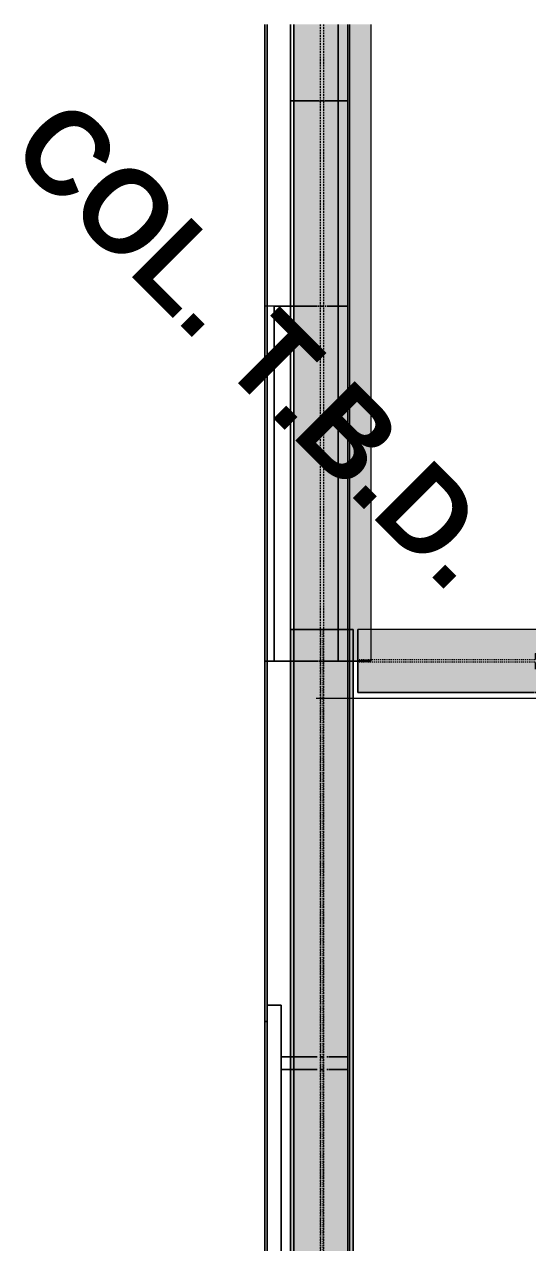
# Model space of a CAD drawing. Header units: inches. Extents: x -4126 to 627, y 9773 to 12338.
# Drawn here: x -1299.8 to -1245.9, y 11716.7 to 11847.2 of the extents above; entities that cross this region are included whole.
import ezdxf

# ---------------------------------------------------------------- set-up
doc = ezdxf.new("R2010")
doc.units = ezdxf.units.IN
doc.header["$MEASUREMENT"] = 0
doc.linetypes.add('Hidden 1_8_', pattern=[0.1875, 0.125, -0.0625])
doc.linetypes.add('Oculto', pattern=[0.28125, 0.1875, -0.09375])
for name, color, linetype, lineweight in [('A-DETL-THIN', 151, 'Continuous', 9), ('A-WALL', 113, 'Continuous', 13), ('S-BEAM', 12, 'Continuous', 9), ('S-COLS-IDEN', 171, 'Continuous', 30)]:
    doc.layers.add(name, color=color, linetype=linetype, lineweight=lineweight)
doc.styles.add('Century Gothic_B', font='', dxfattribs={"height": 9})
doc.styles.get('Century Gothic_B').set_extended_font_data('Century Gothic', bold=True)

# ---------------------------------------------------------------- blocks, each defined once
blk = doc.blocks.new('CTR - 1st Phase - Shell_rvt-2-FRAMING PLAN - 2ND FLOOR AT RAMP')
at = {"layer": 'A-WALL', "color": 9}
for p, q in [((-3860.72, 11817.01), (-3860.72, 11847.19)), ((-3860.47, 11742.15), (-3860.47, 11847.19)), ((-3857.97, 11838.99), (-3857.97, 11847.19)), ((-3851.85, 11847.19), (-3851.85, 11838.99)), ((-3851.85, 11838.99), (-3851.85, 11847.19)), ((-3857.61, 11838.99), (-3857.97, 11838.99)), ((-3857.97, 11838.99), (-3857.97, 11817.01)), ((-3857.97, 11817.01), (-3857.97, 11838.99)), ((-3855.49, 11838.99), (-3857.61, 11838.99)), ((-3855.2, 11838.99), (-3855.49, 11838.99)), ((-3854.94, 11838.99), (-3855.16, 11838.99)), ((-3854.43, 11838.99), (-3854.79, 11838.99)), ((-3854.05, 11838.99), (-3854.27, 11838.99)), ((-3853.72, 11838.99), (-3854.02, 11838.99)), ((-3852.87, 11838.99), (-3853.72, 11838.99)), ((-3851.85, 11838.99), (-3852.87, 11838.99)), ((-3851.85, 11838.99), (-3851.85, 11817.01)), ((-3851.85, 11817.01), (-3851.85, 11838.99)), ((-3851.85, 11838.99), (-3851.85, 11817.01)), ((-3860.72, 11778.99), (-3860.72, 11817.01)), ((-3860.72, 11817.01), (-3860.72, 11778.99)), ((-3859.72, 11817.01), (-3860.72, 11817.01)), ((-3857.61, 11817.01), (-3860.72, 11817.01)), ((-3859.72, 11817.01), (-3859.72, 11778.99)), ((-3859.72, 11778.99), (-3859.72, 11817.01)), ((-3859.72, 11817.01), (-3857.61, 11817.01)), ((-3857.61, 11817.01), (-3855.49, 11817.01)), ((-3855.49, 11817.01), (-3857.61, 11817.01)), ((-3855.49, 11817.01), (-3855.17, 11817.01)), ((-3855.17, 11817.01), (-3855.49, 11817.01)), ((-3855.07, 11817.01), (-3854.93, 11817.01)), ((-3854.93, 11817.01), (-3855.07, 11817.01)), ((-3854.86, 11817.01), (-3854.81, 11817.01)), ((-3854.81, 11817.01), (-3854.86, 11817.01)), ((-3854.79, 11817.01), (-3854.43, 11817.01)), ((-3854.43, 11817.01), (-3854.79, 11817.01)), ((-3854.41, 11817.01), (-3854.36, 11817.01)), ((-3854.36, 11817.01), (-3854.41, 11817.01)), ((-3854.28, 11817.01), (-3854.15, 11817.01)), ((-3854.15, 11817.01), (-3854.28, 11817.01)), ((-3854.04, 11817.01), (-3853.72, 11817.01)), ((-3853.72, 11817.01), (-3854.04, 11817.01)), ((-3853.72, 11817.01), (-3853.47, 11817.01)), ((-3853.47, 11817.01), (-3853.72, 11817.01)), ((-3853.47, 11817.01), (-3852.87, 11817.01)), ((-3852.87, 11817.01), (-3853.47, 11817.01)), ((-3852.87, 11817.01), (-3851.85, 11817.01)), ((-3851.85, 11817.01), (-3852.87, 11817.01)), ((-3851.85, 11782.35), (-3851.85, 11817.01)), ((-3851.85, 11817.01), (-3851.85, 11782.35)), ((-3851.85, 11782.35), (-3851.85, 11778.99)), ((-3851.85, 11778.99), (-3851.85, 11782.35)), ((-3860.72, 11740.4), (-3860.72, 11778.99)), ((-3860.7, 11778.99), (-3857.97, 11778.99)), ((-3859.72, 11778.99), (-3860.7, 11778.99)), ((-3857.97, 11778.99), (-3859.72, 11778.99)), ((-3857.97, 11778.99), (-3857.97, 11735.26)), ((-3857.97, 11735.26), (-3857.97, 11778.99)), ((-3857.97, 11778.99), (-3857.61, 11778.99)), ((-3857.61, 11778.99), (-3857.97, 11778.99)), ((-3857.61, 11778.99), (-3856.26, 11778.99)), ((-3856.26, 11778.99), (-3857.61, 11778.99)), ((-3856.26, 11778.99), (-3855.49, 11778.99)), ((-3855.49, 11778.99), (-3856.26, 11778.99)), ((-3855.48, 11778.99), (-3855.35, 11778.99)), ((-3855.35, 11778.99), (-3855.48, 11778.99)), ((-3855.48, 11778.99), (-3855.35, 11778.99)), ((-3855.35, 11778.99), (-3855.48, 11778.99)), ((-3855.33, 11778.99), (-3855.22, 11778.99)), ((-3855.22, 11778.99), (-3855.33, 11778.99)), ((-3855.33, 11778.99), (-3855.22, 11778.99)), ((-3855.22, 11778.99), (-3855.33, 11778.99)), ((-3855.22, 11778.99), (-3855.13, 11778.99)), ((-3855.13, 11778.99), (-3855.22, 11778.99)), ((-3855.22, 11778.99), (-3855.13, 11778.99)), ((-3855.13, 11778.99), (-3855.22, 11778.99)), ((-3855.09, 11778.99), (-3854.99, 11778.99)), ((-3854.99, 11778.99), (-3855.09, 11778.99)), ((-3855.09, 11778.99), (-3854.99, 11778.99)), ((-3854.99, 11778.99), (-3855.09, 11778.99)), ((-3854.9, 11778.99), (-3854.86, 11778.99)), ((-3854.86, 11778.99), (-3854.9, 11778.99)), ((-3854.9, 11778.99), (-3854.86, 11778.99)), ((-3854.86, 11778.99), (-3854.9, 11778.99)), ((-3854.85, 11778.99), (-3854.8, 11778.99)), ((-3854.8, 11778.99), (-3854.85, 11778.99)), ((-3854.85, 11778.99), (-3854.8, 11778.99)), ((-3854.8, 11778.99), (-3854.85, 11778.99)), ((-3854.79, 11778.99), (-3854.74, 11778.99)), ((-3854.74, 11778.99), (-3854.79, 11778.99)), ((-3854.74, 11778.99), (-3854.47, 11778.99)), ((-3854.47, 11778.99), (-3854.74, 11778.99)), ((-3854.47, 11778.99), (-3854.43, 11778.99)), ((-3854.43, 11778.99), (-3854.47, 11778.99)), ((-3854.42, 11778.99), (-3854.37, 11778.99)), ((-3854.37, 11778.99), (-3854.42, 11778.99)), ((-3854.42, 11778.99), (-3854.37, 11778.99)), ((-3854.37, 11778.99), (-3854.42, 11778.99)), ((-3854.36, 11778.99), (-3854.32, 11778.99)), ((-3854.32, 11778.99), (-3854.36, 11778.99)), ((-3854.36, 11778.99), (-3854.32, 11778.99)), ((-3854.32, 11778.99), (-3854.36, 11778.99)), ((-3854.3, 11778.99), (-3854.26, 11778.99)), ((-3854.26, 11778.99), (-3854.3, 11778.99)), ((-3854.3, 11778.99), (-3854.26, 11778.99)), ((-3854.26, 11778.99), (-3854.3, 11778.99)), ((-3854.22, 11778.99), (-3854.13, 11778.99)), ((-3854.13, 11778.99), (-3854.22, 11778.99)), ((-3854.22, 11778.99), (-3854.13, 11778.99)), ((-3854.13, 11778.99), (-3854.22, 11778.99)), ((-3854.09, 11778.99), (-3854, 11778.99)), ((-3854, 11778.99), (-3854.09, 11778.99)), ((-3854.09, 11778.99), (-3854, 11778.99)), ((-3854, 11778.99), (-3854.09, 11778.99)), ((-3853.99, 11778.99), (-3853.89, 11778.99)), ((-3853.89, 11778.99), (-3853.99, 11778.99)), ((-3853.99, 11778.99), (-3853.89, 11778.99)), ((-3853.89, 11778.99), (-3853.99, 11778.99)), ((-3853.86, 11778.99), (-3853.74, 11778.99)), ((-3853.74, 11778.99), (-3853.86, 11778.99)), ((-3853.86, 11778.99), (-3853.74, 11778.99)), ((-3853.74, 11778.99), (-3853.86, 11778.99)), ((-3853.72, 11778.99), (-3852.87, 11778.99)), ((-3852.87, 11778.99), (-3853.72, 11778.99)), ((-3851.85, 11778.99), (-3851.85, 11735.26)), ((-3851.85, 11735.26), (-3851.85, 11778.99)), ((-3851.85, 11778.99), (-3851.85, 11736.59)), ((-3860.47, 11740.4), (-3860.47, 11742.15)), ((-3860.47, 11742.15), (-3859.34, 11742.15)), ((-3859.34, 11742.15), (-3858.98, 11742.15)), ((-3858.98, 11742.15), (-3858.97, 11742.15)), ((-3858.97, 11742.15), (-3858.97, 11736.59)), ((-3860.72, 11702.38), (-3860.72, 11740.4)), ((-3860.72, 11740.4), (-3860.72, 11702.38)), ((-3860.47, 11740.4), (-3860.72, 11740.4)), ((-3860.47, 11740.4), (-3860.47, 11702.38)), ((-3860.47, 11702.38), (-3860.47, 11740.4)), ((-3858.97, 11736.59), (-3858.97, 11735.26)), ((-3858.97, 11735.26), (-3858.97, 11736.59)), ((-3858.97, 11736.59), (-3857.97, 11736.59)), ((-3857.97, 11736.59), (-3858.97, 11736.59)), ((-3857.97, 11736.59), (-3857.61, 11736.59)), ((-3857.61, 11736.59), (-3857.97, 11736.59)), ((-3857.61, 11736.59), (-3857.12, 11736.59)), ((-3857.12, 11736.59), (-3857.61, 11736.59)), ((-3857.12, 11736.59), (-3855.49, 11736.59)), ((-3855.49, 11736.59), (-3857.12, 11736.59)), ((-3855.46, 11736.59), (-3855.35, 11736.59)), ((-3855.35, 11736.59), (-3855.46, 11736.59)), ((-3855.33, 11736.59), (-3855.22, 11736.59)), ((-3855.22, 11736.59), (-3855.33, 11736.59)), ((-3855.2, 11736.59), (-3855.13, 11736.59)), ((-3855.13, 11736.59), (-3855.2, 11736.59)), ((-3854.09, 11736.59), (-3854.01, 11736.59)), ((-3854.01, 11736.59), (-3854.09, 11736.59)), ((-3853.98, 11736.59), (-3853.89, 11736.59)), ((-3853.89, 11736.59), (-3853.98, 11736.59)), ((-3853.84, 11736.59), (-3853.75, 11736.59)), ((-3853.75, 11736.59), (-3853.84, 11736.59)), ((-3853.72, 11736.59), (-3851.85, 11736.59)), ((-3851.85, 11736.59), (-3853.72, 11736.59)), ((-3851.85, 11736.59), (-3851.85, 11735.26)), ((-3851.85, 11735.26), (-3851.85, 11736.59)), ((-3858.97, 11735.26), (-3857.97, 11735.26)), ((-3857.97, 11735.26), (-3858.97, 11735.26)), ((-3858.97, 11707.39), (-3858.97, 11735.26)), ((-3858.97, 11735.26), (-3858.97, 11707.39)), ((-3857.97, 11735.26), (-3857.61, 11735.26)), ((-3857.61, 11735.26), (-3857.97, 11735.26)), ((-3857.61, 11735.26), (-3857.19, 11735.26)), ((-3857.19, 11735.26), (-3857.61, 11735.26)), ((-3857.19, 11735.26), (-3855.49, 11735.26)), ((-3855.49, 11735.26), (-3857.19, 11735.26)), ((-3855.46, 11735.26), (-3855.35, 11735.26)), ((-3855.35, 11735.26), (-3855.46, 11735.26)), ((-3855.33, 11735.26), (-3855.22, 11735.26)), ((-3855.22, 11735.26), (-3855.33, 11735.26)), ((-3855.2, 11735.26), (-3855.13, 11735.26)), ((-3855.13, 11735.26), (-3855.2, 11735.26)), ((-3854.74, 11735.26), (-3854.47, 11735.26)), ((-3854.47, 11735.26), (-3854.74, 11735.26)), ((-3854.09, 11735.26), (-3854.01, 11735.26)), ((-3854.01, 11735.26), (-3854.09, 11735.26)), ((-3853.98, 11735.26), (-3853.89, 11735.26)), ((-3853.89, 11735.26), (-3853.98, 11735.26)), ((-3853.84, 11735.26), (-3853.75, 11735.26)), ((-3853.75, 11735.26), (-3853.84, 11735.26)), ((-3853.72, 11735.26), (-3851.85, 11735.26)), ((-3851.85, 11735.26), (-3853.72, 11735.26)), ((-3851.85, 11735.26), (-3851.85, 11707.39)), ((-3851.85, 11707.39), (-3851.85, 11735.26))]:
    blk.add_line(p, q, dxfattribs=at)
at = {"layer": 'A-WALL', "color": 253}
for p, q in [((-3860.72, 11847.19), (-3860.72, 11740.4)), ((-3860.47, 11847.19), (-3860.47, 11740.4)), ((-3857.97, 11838.99), (-3857.97, 11847.19)), ((-3851.85, 11838.99), (-3851.85, 11847.19)), ((-3857.97, 11838.99), (-3851.85, 11838.99)), ((-3851.85, 11556.21), (-3851.85, 11838.99)), ((-3851.85, 11778.99), (-3851.85, 11782.35)), ((-3851.85, 11782.35), (-3851.85, 11778.99)), ((-3852.87, 11778.99), (-3851.85, 11778.99)), ((-3851.85, 11778.99), (-3852.87, 11778.99)), ((-3858.97, 11742.15), (-3860.47, 11742.15)), ((-3858.97, 11700.63), (-3858.97, 11742.15)), ((-3860.72, 11740.4), (-3860.72, 11702.38)), ((-3860.47, 11740.4), (-3860.72, 11740.4)), ((-3860.47, 11740.4), (-3860.47, 11702.38))]:
    blk.add_line(p, q, dxfattribs=at)
at = {"layer": 'A-WALL', "color": 10}
for p, q in [((-3857.97, 11847.19), (-3857.97, 11838.99)), ((-3857.97, 11838.99), (-3857.97, 11847.19)), ((-3851.85, 11847.19), (-3851.85, 11838.99)), ((-3860.72, 11778.99), (-3860.72, 11817.01)), ((-3860.72, 11778.99), (-3860.72, 11817.01)), ((-3860.72, 11817.01), (-3860.72, 11778.99)), ((-3859.72, 11817.01), (-3860.72, 11817.01)), ((-3857.97, 11817.01), (-3860.72, 11817.01)), ((-3859.72, 11817.01), (-3859.72, 11778.99)), ((-3859.72, 11778.99), (-3859.72, 11817.01)), ((-3859.72, 11817.01), (-3857.97, 11817.01)), ((-3857.97, 11817.01), (-3857.97, 11782.35)), ((-3857.97, 11782.35), (-3857.97, 11817.01)), ((-3857.97, 11817.01), (-3857.61, 11817.01)), ((-3857.61, 11817.01), (-3857.97, 11817.01)), ((-3857.61, 11817.01), (-3855.49, 11817.01)), ((-3855.49, 11817.01), (-3857.61, 11817.01)), ((-3855.49, 11817.01), (-3855.17, 11817.01)), ((-3855.17, 11817.01), (-3855.49, 11817.01)), ((-3855.07, 11817.01), (-3854.93, 11817.01)), ((-3854.93, 11817.01), (-3855.07, 11817.01)), ((-3854.86, 11817.01), (-3854.81, 11817.01)), ((-3854.81, 11817.01), (-3854.86, 11817.01)), ((-3854.79, 11817.01), (-3854.43, 11817.01)), ((-3854.43, 11817.01), (-3854.79, 11817.01)), ((-3854.41, 11817.01), (-3854.36, 11817.01)), ((-3854.36, 11817.01), (-3854.41, 11817.01)), ((-3854.28, 11817.01), (-3854.15, 11817.01)), ((-3854.15, 11817.01), (-3854.28, 11817.01)), ((-3854.04, 11817.01), (-3853.72, 11817.01)), ((-3853.72, 11817.01), (-3854.04, 11817.01)), ((-3853.72, 11817.01), (-3853.47, 11817.01)), ((-3853.47, 11817.01), (-3853.72, 11817.01)), ((-3853.47, 11817.01), (-3852.87, 11817.01)), ((-3852.87, 11817.01), (-3853.47, 11817.01)), ((-3852.87, 11817.01), (-3851.85, 11817.01)), ((-3851.85, 11817.01), (-3852.87, 11817.01)), ((-3851.85, 11817.01), (-3851.85, 11782.35)), ((-3851.85, 11782.35), (-3851.85, 11817.01)), ((-3851.85, 11817.01), (-3851.85, 11782.35)), ((-3857.97, 11782.35), (-3857.97, 11778.99)), ((-3857.97, 11778.99), (-3857.97, 11782.35)), ((-3851.85, 11782.35), (-3851.85, 11778.99)), ((-3851.85, 11778.99), (-3851.85, 11782.35)), ((-3851.85, 11782.35), (-3851.85, 11778.99)), ((-3860.7, 11778.99), (-3857.97, 11778.99)), ((-3859.72, 11778.99), (-3860.7, 11778.99)), ((-3857.97, 11778.99), (-3859.72, 11778.99)), ((-3857.97, 11778.99), (-3857.61, 11778.99)), ((-3857.61, 11778.99), (-3857.97, 11778.99)), ((-3857.61, 11778.99), (-3856.26, 11778.99)), ((-3856.26, 11778.99), (-3857.61, 11778.99)), ((-3856.26, 11778.99), (-3855.49, 11778.99)), ((-3855.49, 11778.99), (-3856.26, 11778.99)), ((-3854.74, 11778.99), (-3854.47, 11778.99)), ((-3854.47, 11778.99), (-3854.74, 11778.99)), ((-3853.72, 11778.99), (-3852.87, 11778.99)), ((-3852.87, 11778.99), (-3853.72, 11778.99)), ((-3852.87, 11778.99), (-3851.85, 11778.99)), ((-3851.85, 11778.99), (-3852.87, 11778.99)), ((-3860.72, 11702.38), (-3860.72, 11740.4)), ((-3860.72, 11740.4), (-3860.47, 11740.4)), ((-3860.47, 11740.4), (-3860.72, 11740.4)), ((-3860.47, 11702.38), (-3860.47, 11740.4)), ((-3858.97, 11736.59), (-3858.97, 11735.26)), ((-3854.74, 11736.59), (-3854.47, 11736.59)), ((-3854.47, 11736.59), (-3854.74, 11736.59)), ((-3851.85, 11736.59), (-3851.85, 11735.26)), ((-3858.97, 11735.26), (-3858.97, 11708.71)), ((-3858.97, 11735.26), (-3858.97, 11708.71)), ((-3858.97, 11708.71), (-3858.97, 11735.26)), ((-3857.97, 11735.26), (-3857.97, 11720.05)), ((-3857.97, 11720.05), (-3857.97, 11735.26)), ((-3851.85, 11735.26), (-3851.85, 11708.71)), ((-3851.85, 11735.26), (-3851.85, 11708.71)), ((-3851.85, 11708.71), (-3851.85, 11735.26)), ((-3857.97, 11720.05), (-3857.97, 11707.39)), ((-3857.97, 11707.39), (-3857.97, 11720.05))]:
    blk.add_line(p, q, dxfattribs=at)
at = {"layer": 'A-WALL', "color": 7}
for p, q in [((-3851.85, 11817.01), (-3851.85, 11782.35)), ((-3851.85, 11782.35), (-3851.85, 11817.01)), ((-3854.79, 11778.99), (-3854.74, 11778.99)), ((-3854.74, 11778.99), (-3854.79, 11778.99)), ((-3854.47, 11778.99), (-3854.43, 11778.99)), ((-3854.43, 11778.99), (-3854.47, 11778.99)), ((-3851.85, 11735.26), (-3851.85, 11707.39)), ((-3851.85, 11707.39), (-3851.85, 11735.26))]:
    blk.add_line(p, q, dxfattribs=at)
blk = doc.blocks.new('W-Wide Flange - BEAM SIZE TBD-1867174-FRAMING PLAN - 2ND FLOOR AT RAMP')
at = {"layer": 'S-BEAM', "transparency": 33554483}
h = blk.add_hatch(color=256, dxfattribs=at)
h.paths.add_polyline_path([(-36.2, 3.36), (-47.14, 3.36), (-47.14, 0.87), (19.98, 0.87), (19.98, 3.36), (-29.32, 3.36)], flags=0)
h.paths.add_polyline_path([(42.75, 3.36), (28.86, 3.36), (28.86, 0.87), (47.78, 0.87), (47.78, 3.36)], flags=0)
h = blk.add_hatch(color=256, dxfattribs=at)
h.paths.add_polyline_path([(-36.2, 3.36), (-47.14, 3.36), (-47.14, -3.37), (19.98, -3.37), (19.98, 3.36), (-24.92, 3.36)], flags=0)
h.paths.add_polyline_path([(42.75, 3.36), (28.86, 3.36), (28.86, -3.37), (47.78, -3.37), (47.78, 3.36)], flags=0)
for points in [[(20.19, 3.36), (19.98, 3.36), (19.98, 0.87), (20.23, 0.87), (20.23, 3.36)], [(20.19, 3.36), (19.98, 3.36), (19.98, -3.37), (20.23, -3.37), (20.23, 3.36)], [(20.27, 3.36), (20.23, 3.36), (20.23, 0.87), (20.86, 0.87), (20.86, 3.36)], [(20.27, 3.36), (20.23, 3.36), (20.23, -3.37), (20.86, -3.37), (20.86, 3.36)], [(20.86, 3.36), (20.86, 0.87), (26.36, 0.87), (26.36, 3.36), (21.1, 3.36)], [(20.86, 3.36), (20.86, -3.37), (26.36, -3.37), (26.36, 3.36), (21.1, 3.36)], [(26.36, 3.36), (26.36, 0.87), (27.23, 0.87), (27.23, 3.36)], [(26.36, 3.36), (26.36, -3.37), (27.23, -3.37), (27.23, 3.36)], [(27.36, 3.36), (27.23, 3.36), (27.23, 0.87), (27.36, 0.87), (27.36, 2.65)], [(27.36, 3.36), (27.23, 3.36), (27.23, -3.37), (27.36, -3.37), (27.36, 2.65)], [(27.36, 3.36), (27.36, 0.87), (28.11, 0.87), (28.11, 3.36), (28.06, 3.36)], [(28.11, 3.36), (27.36, 3.36), (27.36, -3.37), (28.11, -3.37), (28.11, 2.65)], [(28.11, 3.36), (28.11, 0.87), (28.86, 0.87), (28.82, 3.36)], [(28.86, 3.36), (28.11, 3.36), (28.11, -3.37), (28.86, -3.37), (28.86, 2.65)], [(20.19, 0.87), (19.98, 0.84), (19.98, 0.13), (20.23, 0.15), (20.23, 0.87)], [(20.4, 0.87), (20.23, 0.84), (20.23, 0.13), (20.86, 0.15), (20.86, 0.87)], [(20.86, 0.87), (20.86, 0.13), (26.36, 0.15), (26.36, 0.87), (22.07, 0.87)], [(27.23, 0.87), (26.36, 0.85), (26.36, 0.13), (27.23, 0.15), (27.23, 0.85)], [(27.36, 0.87), (27.23, 0.85), (27.23, 0.13), (27.36, 0.15), (27.36, 0.85)], [(27.88, 0.87), (27.36, 0.85), (27.36, 0.13), (28.11, 0.15), (28.11, 0.87)], [(28.65, 0.87), (28.11, 0.85), (28.11, 0.13), (28.86, 0.14), (28.86, 0.87)], [(19.98, -0.14), (19.98, -0.88), (20.23, -0.84), (20.19, -0.14)], [(20.19, -0.88), (19.98, -0.88), (19.98, -3.37), (20.23, -3.37), (20.23, -0.88)], [(20.46, -0.14), (20.23, -0.15), (20.23, -0.88), (20.86, -0.84), (20.86, -0.14)], [(20.86, -0.88), (20.23, -0.88), (20.23, -3.37), (20.86, -3.37), (20.86, -2.41)], [(22.46, -0.14), (20.86, -0.15), (20.86, -0.88), (26.36, -0.85), (26.36, -0.14), (24.55, -0.14)], [(22.75, -0.88), (20.86, -0.88), (20.86, -3.37), (26.36, -3.37), (26.36, -0.88), (24.55, -0.88)], [(27.23, -0.14), (26.36, -0.15), (26.36, -0.88), (27.23, -0.85), (27.23, -0.15)], [(26.36, -0.88), (26.36, -3.37), (27.23, -3.37), (27.23, -0.88), (26.84, -0.88)], [(27.23, -0.14), (27.23, -0.88), (27.36, -0.85), (27.36, -0.14)], [(27.23, -0.88), (27.23, -3.37), (27.36, -3.37), (27.36, -0.88)], [(27.81, -0.14), (27.36, -0.15), (27.36, -0.88), (28.11, -0.85), (28.11, -0.14)], [(28.11, -0.88), (27.36, -0.88), (27.36, -3.37), (28.11, -3.37), (28.11, -2.41)], [(28.58, -0.14), (28.11, -0.15), (28.11, -0.88), (28.86, -0.85), (28.86, -0.14)], [(28.86, -0.88), (28.11, -0.88), (28.11, -3.37), (28.86, -3.37), (28.86, -2.41)]]:
    blk.add_hatch(color=256, dxfattribs=at).paths.add_polyline_path(points, flags=0)
h = blk.add_hatch(color=256, dxfattribs=at)
h.paths.add_polyline_path([(42.75, 0.87), (28.86, 0.85), (28.86, 0.13), (47.78, 0.13), (47.78, 0.87)], flags=0)
h.paths.add_polyline_path([(-24.92, 0.87), (-47.14, 0.87), (-47.14, 0.13), (19.98, 0.15), (19.98, 0.87)], flags=0)
h = blk.add_hatch(color=256, dxfattribs=at)
h.paths.add_polyline_path([(28.86, -0.14), (28.86, -0.88), (47.78, -0.88), (47.78, -0.14), (31.47, -0.14)], flags=0)
h.paths.add_polyline_path([(-47.14, -0.14), (-47.14, -0.88), (19.98, -0.84), (19.98, -0.14), (-36.2, -0.14)], flags=0)
h = blk.add_hatch(color=256, dxfattribs=at)
h.paths.add_polyline_path([(18.56, -0.88), (-47.14, -0.88), (-47.14, -3.37), (19.98, -3.37), (19.98, -0.88), (18.95, -0.88)], flags=0)
h.paths.add_polyline_path([(42.75, -0.88), (28.86, -0.88), (28.86, -3.37), (47.78, -3.37), (47.78, -0.88)], flags=0)
at = {"layer": 'S-BEAM'}
for p, q in [((-47.14, 3.36), (-47.14, -3.37)), ((-47.14, 0.13), (-47.14, 3.36)), ((-47.14, 3.36), (-47.14, 0.87)), ((-47.14, 0.87), (-47.14, 3.36)), ((19.98, 3.36), (-47.14, 3.36)), ((-47.14, 3.36), (-29.32, 3.36)), ((-47.14, 3.36), (-29.32, 3.36)), ((-47.14, 3.36), (19.98, 3.36)), ((-29.32, 3.36), (-28.93, 3.36)), ((-29.32, 3.36), (-28.93, 3.36)), ((-28.93, 3.36), (-28.5, 3.36)), ((-28.93, 3.36), (-28.5, 3.36)), ((-28.5, 3.36), (-28.12, 3.36)), ((-28.5, 3.36), (-28.12, 3.36)), ((-28.04, 3.36), (-27.67, 3.36)), ((-28.04, 3.36), (-27.67, 3.36)), ((-27.67, 3.36), (-27.24, 3.36)), ((-27.67, 3.36), (-27.24, 3.36)), ((-27.24, 3.36), (-26.84, 3.36)), ((-27.24, 3.36), (-26.84, 3.36)), ((-26.84, 3.36), (18.56, 3.36)), ((-26.84, 3.36), (18.56, 3.36)), ((18.56, 3.36), (18.95, 3.36)), ((18.56, 3.36), (18.95, 3.36)), ((18.95, 3.36), (19.38, 3.36)), ((18.95, 3.36), (19.38, 3.36)), ((19.38, 3.36), (19.76, 3.36)), ((19.38, 3.36), (19.76, 3.36)), ((19.8, 3.36), (19.98, 3.36)), ((19.8, 3.36), (19.98, 3.36)), ((20.19, 3.36), (19.98, 3.36)), ((19.98, 3.36), (20.19, 3.36)), ((19.98, 3.36), (20.19, 3.36)), ((19.98, 3.36), (20.19, 3.36)), ((20.86, 3.36), (20.27, 3.36)), ((20.27, 3.36), (20.86, 3.36)), ((20.27, 3.36), (20.86, 3.36)), ((20.27, 3.36), (20.86, 3.36)), ((26.36, 3.36), (20.86, 3.36)), ((20.86, 3.36), (26.36, 3.36)), ((20.86, 3.36), (26.36, 3.36)), ((20.86, 3.36), (26.36, 3.36)), ((27.23, 3.36), (26.36, 3.36)), ((26.36, 3.36), (27.23, 3.36)), ((26.36, 3.36), (27.23, 3.36)), ((26.36, 3.36), (27.23, 3.36)), ((27.36, 3.36), (27.23, 3.36)), ((27.23, 3.36), (27.36, 3.36)), ((27.23, 3.36), (27.36, 3.36)), ((27.23, 3.36), (27.36, 3.36)), ((28.11, 3.36), (27.36, 3.36)), ((27.36, 3.36), (28.11, 3.36)), ((27.36, 3.36), (28.11, 3.36)), ((27.36, 3.36), (28.11, 3.36)), ((28.82, 3.36), (28.11, 3.36)), ((28.11, 3.36), (28.82, 3.36)), ((28.11, 3.36), (28.82, 3.36)), ((28.11, 3.36), (28.82, 3.36)), ((47.78, 3.36), (28.86, 3.36)), ((28.86, 3.36), (47.78, 3.36)), ((28.86, 3.36), (47.78, 3.36)), ((28.86, 3.36), (47.78, 3.36)), ((47.78, 3.36), (47.78, 0.87)), ((47.78, 0.87), (47.78, 3.36)), ((47.78, 3.36), (47.78, 0.13)), ((47.78, -3.37), (47.78, 3.36)), ((-47.14, 0.87), (-47.14, 0.13)), ((-47.14, 0.13), (-47.14, 0.87)), ((-47.14, -0.14), (-47.14, 0.13)), ((47.78, 0.87), (47.78, 0.13)), ((47.78, 0.13), (47.78, 0.87)), ((47.78, 0.13), (47.78, -0.14)), ((-47.14, -0.88), (-47.14, -0.14)), ((-47.14, -0.14), (-47.14, -0.88)), ((-47.14, -3.37), (-47.14, -0.14)), ((-47.14, -3.37), (-47.14, -0.88)), ((-47.14, -0.88), (-47.14, -3.37)), ((47.78, -0.14), (47.78, -3.37)), ((47.78, -0.88), (47.78, -0.14)), ((47.78, -0.14), (47.78, -0.88)), ((47.78, -3.37), (47.78, -0.88)), ((47.78, -0.88), (47.78, -3.37)), ((-47.14, -3.37), (-28.08, -3.37)), ((-47.14, -3.37), (-28.08, -3.37)), ((-47.14, -3.37), (19.98, -3.37)), ((-47.14, -3.37), (19.98, -3.37)), ((-28.04, -3.37), (-27.67, -3.37)), ((-28.04, -3.37), (-27.67, -3.37)), ((-27.67, -3.37), (-27.24, -3.37)), ((-27.67, -3.37), (-27.24, -3.37)), ((-27.24, -3.37), (-26.84, -3.37)), ((-27.24, -3.37), (-26.84, -3.37)), ((-26.84, -3.37), (18.56, -3.37)), ((-26.84, -3.37), (18.56, -3.37)), ((18.56, -3.37), (18.95, -3.37)), ((18.56, -3.37), (18.95, -3.37)), ((18.95, -3.37), (19.38, -3.37)), ((18.95, -3.37), (19.38, -3.37)), ((19.38, -3.37), (19.76, -3.37)), ((19.38, -3.37), (19.76, -3.37)), ((19.8, -3.37), (19.98, -3.37)), ((19.8, -3.37), (19.98, -3.37)), ((19.98, -3.37), (20.19, -3.37)), ((19.98, -3.37), (20.19, -3.37)), ((19.98, -3.37), (20.19, -3.37)), ((19.98, -3.37), (20.19, -3.37)), ((20.23, -3.37), (20.86, -3.37)), ((20.23, -3.37), (20.86, -3.37)), ((20.23, -3.37), (20.86, -3.37)), ((20.23, -3.37), (20.86, -3.37)), ((20.86, -3.37), (26.36, -3.37)), ((20.86, -3.37), (26.36, -3.37)), ((20.86, -3.37), (26.36, -3.37)), ((20.86, -3.37), (26.36, -3.37)), ((26.36, -3.37), (27.23, -3.37)), ((26.36, -3.37), (27.23, -3.37)), ((26.36, -3.37), (27.23, -3.37)), ((26.36, -3.37), (27.23, -3.37)), ((27.23, -3.37), (27.36, -3.37)), ((27.23, -3.37), (27.36, -3.37)), ((27.23, -3.37), (27.36, -3.37)), ((27.23, -3.37), (27.36, -3.37)), ((27.36, -3.37), (28.11, -3.37)), ((27.36, -3.37), (28.11, -3.37)), ((27.36, -3.37), (28.11, -3.37)), ((27.36, -3.37), (28.11, -3.37)), ((28.11, -3.37), (28.86, -3.37)), ((28.11, -3.37), (28.86, -3.37)), ((28.11, -3.37), (28.86, -3.37)), ((28.11, -3.37), (28.86, -3.37)), ((28.86, -3.37), (47.78, -3.37)), ((28.86, -3.37), (47.78, -3.37)), ((28.86, -3.37), (47.78, -3.37)), ((28.86, -3.37), (47.78, -3.37))]:
    blk.add_line(p, q, dxfattribs=at)
at = {"layer": 'S-BEAM', "linetype": 'Hidden 1_8_'}
for p, q in [((-47.14, 0.13), (19.98, 0.13)), ((19.98, 0.13), (20.19, 0.13)), ((20.23, 0.13), (20.86, 0.13)), ((20.86, 0.13), (26.36, 0.13)), ((26.36, 0.13), (27.23, 0.13)), ((27.23, 0.13), (27.36, 0.13)), ((27.36, 0.13), (28.11, 0.13)), ((28.11, 0.13), (28.86, 0.13)), ((28.86, 0.13), (47.78, 0.13)), ((-47.14, -0.14), (19.98, -0.14)), ((19.98, -0.14), (20.19, -0.14)), ((20.23, -0.14), (20.86, -0.14)), ((20.86, -0.14), (26.36, -0.14)), ((26.36, -0.14), (27.23, -0.14)), ((27.23, -0.14), (27.36, -0.14)), ((27.36, -0.14), (28.11, -0.14)), ((28.11, -0.14), (28.86, -0.14)), ((28.86, -0.14), (47.78, -0.14))]:
    blk.add_line(p, q, dxfattribs=at)
blk = doc.blocks.new('W-Wide Flange - BEAM SIZE TBD-1866899-FRAMING PLAN - 2ND FLOOR AT RAMP')
at = {"layer": 'S-BEAM', "transparency": 33554483}
h = blk.add_hatch(color=256, dxfattribs=at)
h.paths.add_polyline_path([(-106.77, 3.37), (-106.77, 0.88), (-84.35, 0.89), (-84.35, 3), (9.97, 3), (17.37, 3.37), (-99.35, 3.37)], flags=0)
h.paths.add_polyline_path([(57.06, 3.37), (64.15, 3), (97.71, 3), (119.37, 1.41), (119.37, 3.37), (62.7, 3.37)], flags=0)
for points in [[(-106.77, 3.37), (-106.77, -2.76), (119.37, -2.76), (119.37, 3.37), (-99.35, 3.37)], [(-33.1, 0.88), (105.15, 0.89), (64.15, 3), (9.97, 3), (-32.88, 0.89)], [(-47.24, 0.18), (118.41, 0.21), (105.41, 0.88), (-33.52, 0.85), (-46.68, 0.21)], [(-84.35, -2.76), (119.37, -2.76), (119.37, -0.87), (-68.97, -0.89), (-84.35, -1.65)], [(-68.57, -0.87), (119.37, -0.87), (119.37, -0.18), (-54.67, -0.19), (-68, -0.85)], [(-106.77, -3.36), (119.37, -3.36), (119.37, -2.76), (-106.77, -2.76)], [(-106.77, -3.36), (119.37, -3.36), (119.37, -2.76), (-106.77, -2.76)]]:
    blk.add_hatch(color=256, dxfattribs=at).paths.add_polyline_path(points, flags=0)
h = blk.add_hatch(color=256, dxfattribs=at)
h.paths.add_polyline_path([(-84.35, 2.38), (-84.35, 0.88), (-32.88, 0.89), (9.97, 3), (-84.35, 3)], flags=0)
h.paths.add_polyline_path([(64.15, 3), (105.75, 0.88), (119.37, 0.9), (119.37, 1.41), (97.71, 3), (79.16, 3)], flags=0)
h.paths.add_polyline_path([(9.97, 3), (64.15, 3), (57.06, 3.37), (17.37, 3.37)], flags=0)
h = blk.add_hatch(color=256, dxfattribs=at)
h.paths.add_polyline_path([(-47.24, 0.18), (-48.1, 0.13), (-46.18, 0.18)], flags=0)
h.paths.add_polyline_path([(-84.35, 0.37), (-84.35, 0.18), (-46.68, 0.21), (-33.52, 0.88), (-84.35, 0.88), (-84.35, 0.38)], flags=0)
h.paths.add_polyline_path([(105.41, 0.88), (119.37, 0.19), (119.37, 0.88), (105.75, 0.88)], flags=0)
at = {"layer": 'S-BEAM'}
for p, q in [((119.37, 3.37), (-106.77, 3.37)), ((57.06, 3.37), (17.37, 3.37)), ((57.06, 3.37), (17.37, 3.37)), ((57.06, 3.37), (17.37, 3.37)), ((119.37, 3.37), (57.06, 3.37)), ((119.37, 3.37), (57.06, 3.37)), ((119.37, 3.37), (57.06, 3.37)), ((119.37, 3), (119.37, 3.37)), ((119.37, 3.37), (119.37, 3)), ((119.37, 3), (119.37, 3.37)), ((119.37, 3.37), (119.37, 3)), ((119.37, -2.76), (119.37, 3)), ((119.37, 3), (119.37, 0.88)), ((119.37, 1.41), (119.37, 3)), ((119.37, 3), (119.37, 1.41)), ((119.37, 0.89), (119.37, 1.41)), ((119.37, 1.41), (119.37, 0.89)), ((119.37, 0.88), (119.37, 0.14)), ((119.37, 0.5), (119.37, 0.87)), ((119.37, 0.87), (119.37, 0.74)), ((119.37, 0.72), (119.37, 0.52)), ((119.37, 0.48), (119.37, 0.38)), ((119.37, 0.38), (119.37, 0.46)), ((119.37, 0.24), (119.37, 0.19)), ((119.37, 0.15), (119.37, 0.19)), ((119.37, 0.13), (119.37, -0.13)), ((119.37, -0.13), (119.37, -0.18)), ((119.37, -0.15), (119.37, -0.13)), ((119.37, -0.13), (119.37, -0.35)), ((119.37, -0.19), (119.37, -0.15)), ((119.37, -0.19), (119.37, -0.24)), ((119.37, -0.35), (119.37, -0.87)), ((119.37, -0.38), (119.37, -0.43)), ((119.37, -0.42), (119.37, -0.38)), ((119.37, -0.87), (119.37, -0.5)), ((119.37, -0.52), (119.37, -0.72)), ((119.37, -0.74), (119.37, -0.87)), ((119.37, -0.87), (119.37, -2.76)), ((119.37, -0.89), (119.37, -2.76)), ((119.37, -2.76), (119.37, -0.89)), ((-106.77, -3.36), (119.37, -3.36)), ((119.37, -3.36), (-106.77, -3.36)), ((119.37, -3.36), (-106.77, -3.36)), ((119.37, -3.36), (-106.77, -3.36)), ((119.37, -3), (119.37, -2.76)), ((119.37, -2.76), (119.37, -3)), ((119.37, -3), (119.37, -2.76)), ((119.37, -2.76), (119.37, -3)), ((119.37, -3.36), (119.37, -3)), ((119.37, -3), (119.37, -3.36)), ((119.37, -3.36), (119.37, -3)), ((119.37, -3), (119.37, -3.36))]:
    blk.add_line(p, q, dxfattribs=at)
at = {"layer": 'S-BEAM', "linetype": 'Hidden 1_8_'}
for p, q in [((-84.35, 0.13), (119.37, 0.13)), ((-84.35, -0.13), (119.37, -0.13))]:
    blk.add_line(p, q, dxfattribs=at)
blk = doc.blocks.new('TRUSS - 22_-1920471-FRAMING PLAN - 2ND FLOOR AT RAMP')
at = {"layer": 'S-BEAM', "transparency": 33554483}
for points in [[(168.42, -0.12), (168.42, 0.38), (165.06, 0.38), (165.06, 1.75), (100.23, 1.75), (100.23, -0.49), (165.06, -0.49), (165.06, -0.12), (168.29, -0.12)], [(168.42, 1.75), (168.29, 1.75), (168.29, 0.38), (168.42, 0.38)], [(165.06, -0.73), (108.42, -0.73), (122.36, -1.75), (165.06, -1.75)], [(122.36, -1.75), (108.42, -0.73), (108.42, -1.75)], [(168.42, -0.49), (165.06, -0.49), (165.06, -0.73), (168.42, -0.73)], [(168.42, -0.73), (165.06, -0.73), (165.06, -1.75), (168.42, -1.75)]]:
    blk.add_hatch(color=256, dxfattribs=at).paths.add_polyline_path(points, flags=0)
h = blk.add_hatch(color=256, dxfattribs=at)
h.paths.add_polyline_path([(165.06, -0.49), (100.23, -0.49), (100.23, -1.75), (108.42, -1.75), (108.42, -0.73), (165.06, -0.73)], flags=0)
h.paths.add_polyline_path([(168.42, -0.12), (165.06, -0.12), (165.06, -0.49), (168.42, -0.49), (168.42, -0.23)], flags=0)
h.paths.add_polyline_path([(168.29, 0.38), (168.29, 1.75), (165.06, 1.75), (165.06, 0.38), (168.24, 0.38)], flags=0)
at = {"layer": 'S-BEAM'}
for p, q in [((100.23, 1.75), (165.06, 1.75)), ((100.23, 1.75), (165.06, 1.75)), ((165.06, 1.75), (167.55, 1.75)), ((165.06, 1.75), (167.55, 1.75)), ((167.55, 1.75), (167.68, 1.75)), ((167.55, 1.75), (167.68, 1.75)), ((167.68, 1.75), (167.81, 1.75)), ((167.68, 1.75), (167.81, 1.75)), ((167.81, 1.75), (167.94, 1.75)), ((167.81, 1.75), (167.94, 1.75)), ((167.94, 1.75), (168.13, 1.75)), ((167.94, 1.75), (168.13, 1.75)), ((168.13, 1.75), (168.18, 1.75)), ((168.13, 1.75), (168.18, 1.75)), ((168.18, 1.75), (168.24, 1.75)), ((168.18, 1.75), (168.24, 1.75)), ((168.24, 1.75), (168.29, 1.75)), ((168.24, 1.75), (168.29, 1.75)), ((168.29, 1.75), (168.42, 1.75)), ((168.29, 1.75), (168.42, 1.75)), ((168.42, 0.38), (168.42, 1.75)), ((168.42, 1.75), (168.42, 0.38)), ((168.42, -0.12), (168.42, 0.38)), ((168.42, 0.38), (168.42, -0.12)), ((168.42, -0.49), (168.42, -0.12)), ((168.42, -0.12), (168.42, -0.49)), ((168.42, -0.73), (168.42, -0.49)), ((168.42, -0.49), (168.42, -0.73)), ((168.42, -1.75), (168.42, -0.73)), ((168.42, -0.73), (168.42, -1.75)), ((108.42, -1.75), (100.23, -1.75)), ((100.23, -1.75), (108.42, -1.75)), ((122.36, -1.75), (108.42, -1.75)), ((108.42, -1.75), (122.36, -1.75)), ((128.33, -1.75), (122.36, -1.75)), ((122.36, -1.75), (165.06, -1.75)), ((165.06, -1.75), (128.33, -1.75)), ((168.42, -1.75), (165.06, -1.75)), ((165.06, -1.75), (168.42, -1.75))]:
    blk.add_line(p, q, dxfattribs=at)
blk = doc.blocks.new('HEB - Perfiles de ala ancha - BEAM BY ELEV_ MANU_ 2-1966434-FRAMING PLAN - 2ND FLOOR AT RAMP')
at = {"layer": 'S-BEAM', "transparency": 33554483}
h = blk.add_hatch(color=256, dxfattribs=at)
h.paths.add_polyline_path([(-180, 2.38), (-180, 0.89), (-128.53, 0.89), (-85.68, 3), (-180, 3)], flags=0)
h.paths.add_polyline_path([(-31.5, 3), (10.1, 0.89), (80.35, 0.89), (80.35, 3), (-16.49, 3)], flags=0)
for points in [[(-180, -3), (88.55, -3), (88.55, 3), (80.35, 3), (80.35, -2.76), (-180, -2.76)], [(-180, 3), (-180, -2.76), (80.35, -2.76), (80.35, 3), (-174.74, 3)], [(-128.53, 0.89), (9.5, 0.89), (-31.5, 3), (-85.68, 3), (-126.72, 0.97)], [(80.35, 3), (80.35, 0.89), (88.55, 0.89), (88.55, 3)], [(-142.89, 0.18), (22.76, 0.21), (9.55, 0.89), (-129.17, 0.85), (-141.83, 0.23)], [(80.35, 0.64), (80.35, 0.18), (88.55, 0.21), (88.55, 0.89), (80.35, 0.89), (80.35, 0.72)], [(-180, -3), (88.55, -3), (88.55, -0.89), (80.35, -0.89), (80.35, -2.76), (-180, -2.76)], [(-180, -2.76), (23.72, -2.76), (23.72, -0.89), (-164.62, -0.89), (-180, -1.65)], [(-164.44, -0.89), (23.72, -0.87), (23.72, -0.18), (-150.07, -0.18), (-161.37, -0.73)], [(80.35, -0.64), (80.35, -0.89), (88.55, -0.89), (88.55, -0.18), (80.35, -0.21), (80.35, -0.59)]]:
    blk.add_hatch(color=256, dxfattribs=at).paths.add_polyline_path(points, flags=0)
h = blk.add_hatch(color=256, dxfattribs=at)
h.paths.add_polyline_path([(-180, 0.89), (-180, 0.18), (-142.89, 0.18), (-129.17, 0.89), (-179.81, 0.89)], flags=0)
h.paths.add_polyline_path([(9.55, 0.89), (23.72, 0.18), (80.35, 0.21), (80.35, 0.89), (10.1, 0.89)], flags=0)
h = blk.add_hatch(color=256, dxfattribs=at)
h.paths.add_polyline_path([(-180, -0.18), (-180, -0.89), (-164.44, -0.89), (-150.07, -0.18), (-179.81, -0.18)], flags=0)
h.paths.add_polyline_path([(23.72, -0.28), (23.72, -0.89), (80.35, -0.89), (80.35, -0.18), (23.72, -0.18), (23.72, -0.25)], flags=0)
h = blk.add_hatch(color=256, dxfattribs=at)
h.paths.add_polyline_path([(-180, -1.65), (-164.62, -0.89), (-180, -0.89)], flags=0)
h.paths.add_polyline_path([(23.72, -2.76), (80.35, -2.76), (80.35, -0.89), (23.72, -0.9)], flags=0)
at = {"layer": 'S-BEAM'}
for p, q in [((-180, 3), (80.35, 3)), ((-31.5, 3), (-85.68, 3)), ((-85.68, 3), (-31.5, 3)), ((-85.68, 3), (-31.5, 3)), ((23.72, 3), (-31.5, 3)), ((-31.5, 3), (23.72, 3)), ((-31.5, 3), (2.07, 3)), ((2.07, 3), (23.72, 3)), ((80.35, 3), (23.72, 3)), ((23.72, 3), (80.35, 3)), ((23.72, 3), (80.35, 3)), ((88.55, 3), (80.35, 3)), ((80.35, 3), (88.55, 3)), ((80.35, 3), (88.55, 3)), ((80.35, 3), (88.55, 3)), ((-180, -3), (23.72, -3)), ((-180, -3), (23.72, -3)), ((-180, -3), (23.72, -3)), ((-180, -3), (88.55, -3)), ((23.72, -3), (88.55, -3)), ((23.72, -3), (88.55, -3)), ((23.72, -3), (88.55, -3))]:
    blk.add_line(p, q, dxfattribs=at)
at = {"layer": 'S-BEAM', "linetype": 'Oculto'}
for p, q in [((80.35, 0.18), (-180, 0.18)), ((88.55, 0.18), (80.35, 0.18)), ((80.35, -0.18), (-180, -0.18)), ((88.55, -0.18), (80.35, -0.18))]:
    blk.add_line(p, q, dxfattribs=at)

msp = doc.modelspace()

# ---------------------------------------------------------------- linework, layer by layer
at = {"layer": 'A-DETL-THIN'}
msp.add_line((-1166.188, 11774.989), (-1268.5, 11774.989), dxfattribs=at)

# ---------------------------------------------------------------- block references
at = {"lineweight": 5}
msp.add_blockref('CTR - 1st Phase - Shell_rvt-2-FRAMING PLAN - 2ND FLOOR AT RAMP', (2586.724, 0), dxfattribs=at)
at = {"layer": 'S-BEAM'}
for name, p, rotation in [('HEB - Perfiles de ala ancha - BEAM BY ELEV_ MANU_ 2-1966434-FRAMING PLAN - 2ND FLOOR AT RAMP', (-1267.885, 11758.637), 89.9999999999999), ('TRUSS - 22_-1920471-FRAMING PLAN - 2ND FLOOR AT RAMP', (-1264.4, 11947.414), 270), ('W-Wide Flange - BEAM SIZE TBD-1866899-FRAMING PLAN - 2ND FLOOR AT RAMP', (-1267.885, 11662.989), 89.99999999999997), ('W-Wide Flange - BEAM SIZE TBD-1867174-FRAMING PLAN - 2ND FLOOR AT RAMP', (-1216.243, 11778.989), 180)]:
    msp.add_blockref(name, p, dxfattribs=dict(at, rotation=rotation))

# ---------------------------------------------------------------- texts
at = {"layer": 'S-COLS-IDEN', "lineweight": 9, "insert": (-1295.194, 11839.799), "char_height": 9, "width": 79.386, "attachment_point": 1, "rotation": 315, "style": 'Century Gothic_B'}
msp.add_mtext('COL. T.B.D.', dxfattribs=at)

doc.saveas('drawing.dxf')
